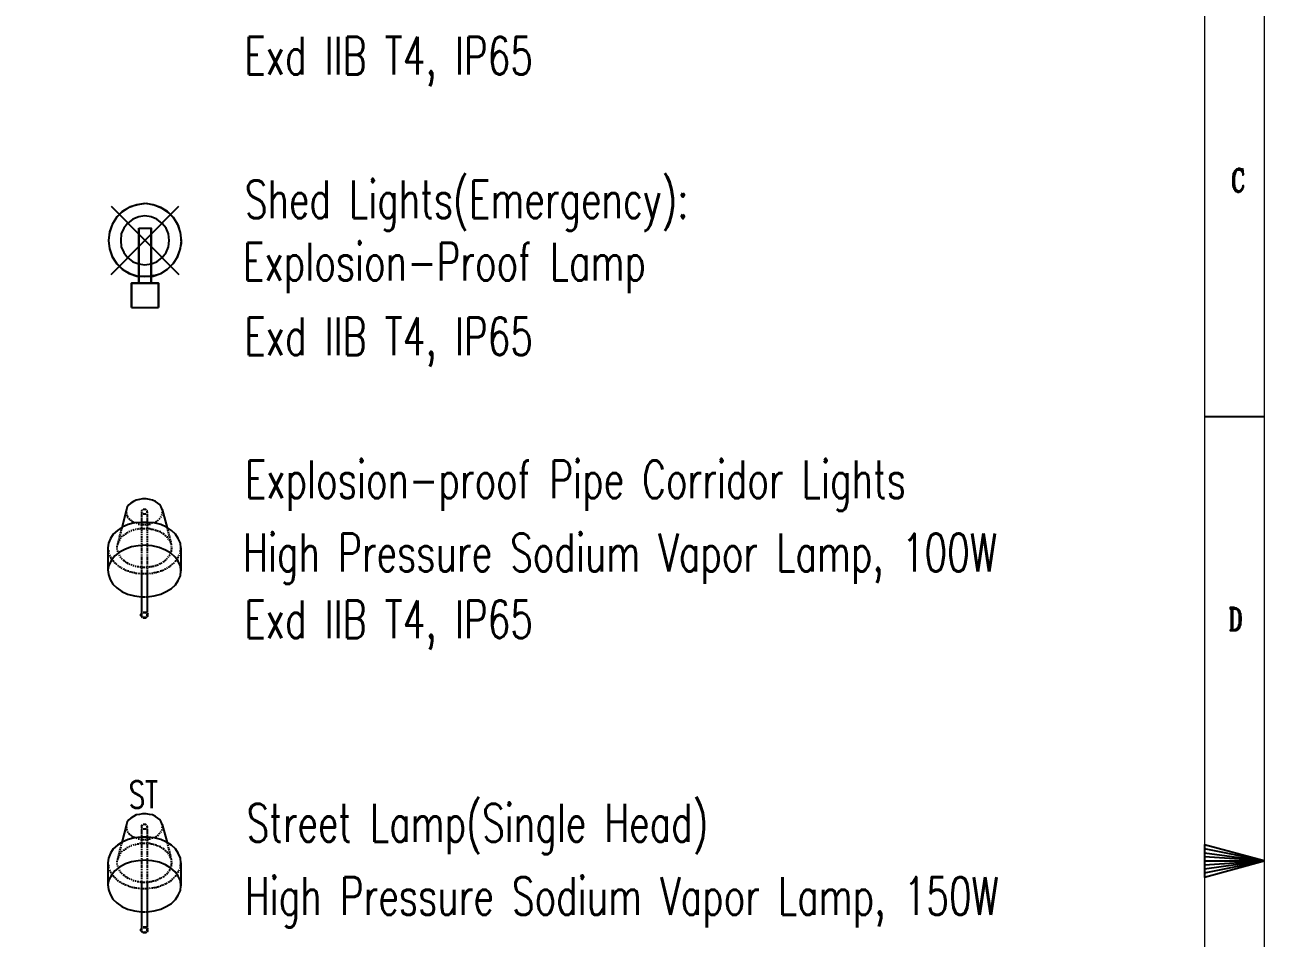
# Model space of a CAD drawing. Header units: inches. Extents: x 35 to 2894, y 23 to 617.
# Drawn here: x 668.2 to 875.1, y 306.9 to 459.4 of the extents above; entities that cross this region are included whole.
import ezdxf

# ---------------------------------------------------------------- set-up
doc = ezdxf.new("R2010")
doc.units = ezdxf.units.IN
doc.header["$MEASUREMENT"] = 0
doc.layers.add('Layer 1', color=7, linetype='Continuous')
doc.layers.add('LGT1', color=7, linetype='Continuous')
doc.styles.add('HZTXT', font='simplexs.shx', dxfattribs={"width": 0.7, "bigfont": 'hztxt.shx'})

msp = doc.modelspace()

# ---------------------------------------------------------------- hatches: boundary and pattern name
at = {"layer": 'Layer 1'}
for points in [[(870.49, 435.32), (870.41, 435.23), (870.32, 435.14), (870.23, 435.05), (870.14, 434.97), (870.14, 434.88), (870.05, 434.79), (870.05, 434.7), (869.96, 434.61), (869.96, 434.25), (869.87, 434.17), (869.87, 432.83), (869.87, 432.74), (869.87, 432.56), (869.96, 432.47), (869.96, 432.3), (870.05, 432.21), (870.05, 432.03), (870.14, 431.94), (870.23, 431.85), (870.23, 431.76), (870.32, 431.76), (870.41, 431.67), (870.41, 431.58), (870.49, 431.58), (870.58, 431.58), (870.67, 431.5), (870.94, 431.5), (871.03, 431.58), (871.21, 431.58), (871.29, 431.67), (870.76, 431.67), (870.67, 431.76), (870.58, 431.76), (870.49, 431.85), (870.41, 431.85), (870.41, 431.94), (870.32, 432.03), (870.32, 432.21), (870.23, 432.3), (870.23, 432.65), (870.14, 432.74), (870.14, 434.08), (870.23, 434.17), (870.23, 434.43), (870.32, 434.61), (870.32, 434.79), (870.41, 434.79), (870.41, 434.97), (870.49, 435.05), (870.58, 435.14), (870.67, 435.23), (870.85, 435.23)], [(871.56, 435.41), (871.47, 435.32), (870.49, 435.32), (870.85, 435.23), (871.12, 435.23), (871.21, 435.14), (871.29, 435.14), (871.29, 435.05), (871.38, 434.97), (871.38, 434.88), (871.47, 434.79), (871.47, 434.7), (871.56, 434.61), (871.56, 434.34), (871.65, 434.43)], [(870.94, 435.41), (870.76, 435.41), (870.67, 435.32), (870.49, 435.32), (871.38, 435.32), (871.12, 435.32), (871.12, 435.41)], [(871.56, 432.65), (871.56, 432.39), (871.47, 432.3), (871.47, 432.21), (871.38, 432.12), (871.38, 432.03), (871.29, 431.94), (871.21, 431.85), (871.21, 431.76), (871.12, 431.76), (871.03, 431.67), (870.85, 431.67), (871.29, 431.67), (871.29, 431.76), (871.38, 431.85), (871.47, 431.94), (871.56, 432.03), (871.56, 432.21), (871.65, 432.39), (871.65, 432.56)], [(870.14, 362.11), (869.43, 362.11), (869.43, 361.93), (870.32, 361.93), (870.41, 361.84), (870.49, 361.84), (870.58, 361.75), (870.67, 361.75), (870.67, 361.66), (870.76, 361.57), (870.76, 361.48), (870.85, 361.39), (870.85, 361.22), (870.94, 361.13), (870.94, 360.33), (870.94, 360.24), (870.94, 359.35), (870.85, 359.26), (870.85, 358.99), (870.76, 358.9), (870.76, 358.81), (870.67, 358.81), (870.67, 358.73), (870.58, 358.64), (870.58, 358.55), (870.49, 358.55), (870.41, 358.46), (870.23, 358.46), (870.14, 358.37), (869.43, 358.37), (869.43, 358.28), (870.41, 358.28), (870.49, 358.37), (870.58, 358.37), (870.67, 358.46), (870.76, 358.46), (870.76, 358.55), (870.85, 358.64), (870.94, 358.64), (870.94, 358.73), (871.03, 358.81), (871.03, 358.9), (871.12, 358.99), (871.12, 359.17), (871.21, 359.26), (871.21, 359.79), (871.29, 359.97), (871.29, 360.5), (871.21, 360.68), (871.21, 361.13), (871.12, 361.22), (871.12, 361.39), (871.03, 361.48), (871.03, 361.57), (870.94, 361.66), (870.85, 361.75), (870.76, 361.84), (870.67, 361.84), (870.67, 361.93), (870.58, 361.93), (870.49, 362.02), (870.23, 362.02)], [(869.52, 361.93), (869.6, 361.93), (869.6, 361.84), (869.6, 358.46), (869.52, 358.37), (870.05, 358.37), (869.96, 358.46), (869.87, 358.55), (869.87, 361.84), (869.96, 361.93), (870.14, 361.93)]]:
    msp.add_hatch(color=0, dxfattribs=at).paths.add_polyline_path(points)

# ---------------------------------------------------------------- linework, layer by layer
at = {"layer": 'Layer 1', "color": 5, "lineweight": 15}
msp.add_lwpolyline([(35.05, 616.81), (875.12, 616.81), (875.12, 22.8), (35.05, 22.8), (35.05, 616.81)], dxfattribs=at)
at = {"layer": 'Layer 1', "color": 0, "lineweight": 9}
msp.add_lwpolyline([(45.01, 606.84), (865.16, 606.84), (865.16, 32.77), (45.01, 32.77), (45.01, 606.84)], dxfattribs=at)
at = {"layer": 'Layer 1', "lineweight": 0}
for points in [[(870.49, 435.32), (870.41, 435.23), (870.32, 435.14), (870.23, 435.05), (870.14, 434.97), (870.14, 434.88), (870.05, 434.79), (870.05, 434.7), (869.96, 434.61), (869.96, 434.25), (869.87, 434.17), (869.87, 432.83), (869.87, 432.74), (869.87, 432.56), (869.96, 432.47), (869.96, 432.3), (870.05, 432.21), (870.05, 432.03), (870.14, 431.94), (870.23, 431.85), (870.23, 431.76), (870.32, 431.76), (870.41, 431.67), (870.41, 431.58), (870.49, 431.58), (870.58, 431.58), (870.67, 431.5), (870.94, 431.5), (871.03, 431.58), (871.21, 431.58), (871.29, 431.67), (870.76, 431.67), (870.67, 431.76), (870.58, 431.76), (870.49, 431.85), (870.41, 431.85), (870.41, 431.94), (870.32, 432.03), (870.32, 432.21), (870.23, 432.3), (870.23, 432.65), (870.14, 432.74), (870.14, 434.08), (870.23, 434.17), (870.23, 434.43), (870.32, 434.61), (870.32, 434.79), (870.41, 434.79), (870.41, 434.97), (870.49, 435.05), (870.58, 435.14), (870.67, 435.23), (870.85, 435.23), (870.49, 435.32)], [(871.56, 435.41), (871.47, 435.32), (870.49, 435.32), (870.85, 435.23), (871.12, 435.23), (871.21, 435.14), (871.29, 435.14), (871.29, 435.05), (871.38, 434.97), (871.38, 434.88), (871.47, 434.79), (871.47, 434.7), (871.56, 434.61), (871.56, 434.34), (871.65, 434.43), (871.56, 435.41)], [(870.94, 435.41), (870.76, 435.41), (870.67, 435.32), (870.49, 435.32), (871.38, 435.32), (871.12, 435.32), (871.12, 435.41), (870.94, 435.41)], [(871.56, 432.65), (871.56, 432.39), (871.47, 432.3), (871.47, 432.21), (871.38, 432.12), (871.38, 432.03), (871.29, 431.94), (871.21, 431.85), (871.21, 431.76), (871.12, 431.76), (871.03, 431.67), (870.85, 431.67), (871.29, 431.67), (871.29, 431.76), (871.38, 431.85), (871.47, 431.94), (871.56, 432.03), (871.56, 432.21), (871.65, 432.39), (871.65, 432.56), (871.56, 432.65)], [(870.14, 362.11), (869.43, 362.11), (869.43, 361.93), (870.32, 361.93), (870.41, 361.84), (870.49, 361.84), (870.58, 361.75), (870.67, 361.75), (870.67, 361.66), (870.76, 361.57), (870.76, 361.48), (870.85, 361.39), (870.85, 361.22), (870.94, 361.13), (870.94, 360.33), (870.94, 360.24), (870.94, 359.35), (870.85, 359.26), (870.85, 358.99), (870.76, 358.9), (870.76, 358.81), (870.67, 358.81), (870.67, 358.73), (870.58, 358.64), (870.58, 358.55), (870.49, 358.55), (870.41, 358.46), (870.23, 358.46), (870.14, 358.37), (869.43, 358.37), (869.43, 358.28), (870.41, 358.28), (870.49, 358.37), (870.58, 358.37), (870.67, 358.46), (870.76, 358.46), (870.76, 358.55), (870.85, 358.64), (870.94, 358.64), (870.94, 358.73), (871.03, 358.81), (871.03, 358.9), (871.12, 358.99), (871.12, 359.17), (871.21, 359.26), (871.21, 359.79), (871.29, 359.97), (871.29, 360.5), (871.21, 360.68), (871.21, 361.13), (871.12, 361.22), (871.12, 361.39), (871.03, 361.48), (871.03, 361.57), (870.94, 361.66), (870.85, 361.75), (870.76, 361.84), (870.67, 361.84), (870.67, 361.93), (870.58, 361.93), (870.49, 362.02), (870.23, 362.02), (870.14, 362.11)], [(869.52, 361.93), (869.6, 361.93), (869.6, 361.84), (869.6, 358.46), (869.52, 358.37), (870.05, 358.37), (869.96, 358.46), (869.87, 358.55), (869.87, 361.84), (869.96, 361.93), (870.14, 361.93), (869.52, 361.93)]]:
    msp.add_lwpolyline(points, dxfattribs=at)
at = {"layer": 'Layer 1', "color": 0, "lineweight": -3}
for points in [[(870.49, 435.32), (870.41, 435.23), (870.32, 435.14), (870.23, 435.05), (870.14, 434.97), (870.14, 434.88), (870.05, 434.79), (870.05, 434.7), (869.96, 434.61), (869.96, 434.25), (869.87, 434.17), (869.87, 432.83), (869.87, 432.74), (869.87, 432.56), (869.96, 432.47), (869.96, 432.3), (870.05, 432.21), (870.05, 432.03), (870.14, 431.94), (870.23, 431.85), (870.23, 431.76), (870.32, 431.76), (870.41, 431.67), (870.41, 431.58), (870.49, 431.58), (870.58, 431.58), (870.67, 431.5), (870.94, 431.5), (871.03, 431.58), (871.21, 431.58), (871.29, 431.67), (870.76, 431.67), (870.67, 431.76), (870.58, 431.76), (870.49, 431.85), (870.41, 431.85), (870.41, 431.94), (870.32, 432.03), (870.32, 432.21), (870.23, 432.3), (870.23, 432.65), (870.14, 432.74), (870.14, 434.08), (870.23, 434.17), (870.23, 434.43), (870.32, 434.61), (870.32, 434.79), (870.41, 434.79), (870.41, 434.97), (870.49, 435.05), (870.58, 435.14), (870.67, 435.23), (870.85, 435.23), (870.49, 435.32)], [(871.56, 435.41), (871.47, 435.32), (870.49, 435.32), (870.85, 435.23), (871.12, 435.23), (871.21, 435.14), (871.29, 435.14), (871.29, 435.05), (871.38, 434.97), (871.38, 434.88), (871.47, 434.79), (871.47, 434.7), (871.56, 434.61), (871.56, 434.34), (871.65, 434.43), (871.56, 435.41)], [(870.94, 435.41), (870.76, 435.41), (870.67, 435.32), (870.49, 435.32), (871.38, 435.32), (871.12, 435.32), (871.12, 435.41), (870.94, 435.41)], [(871.56, 432.65), (871.56, 432.39), (871.47, 432.3), (871.47, 432.21), (871.38, 432.12), (871.38, 432.03), (871.29, 431.94), (871.21, 431.85), (871.21, 431.76), (871.12, 431.76), (871.03, 431.67), (870.85, 431.67), (871.29, 431.67), (871.29, 431.76), (871.38, 431.85), (871.47, 431.94), (871.56, 432.03), (871.56, 432.21), (871.65, 432.39), (871.65, 432.56), (871.56, 432.65)], [(865.16, 394.04), (875.12, 394.04)], [(870.14, 362.11), (869.43, 362.11), (869.43, 361.93), (870.32, 361.93), (870.41, 361.84), (870.49, 361.84), (870.58, 361.75), (870.67, 361.75), (870.67, 361.66), (870.76, 361.57), (870.76, 361.48), (870.85, 361.39), (870.85, 361.22), (870.94, 361.13), (870.94, 360.33), (870.94, 360.24), (870.94, 359.35), (870.85, 359.26), (870.85, 358.99), (870.76, 358.9), (870.76, 358.81), (870.67, 358.81), (870.67, 358.73), (870.58, 358.64), (870.58, 358.55), (870.49, 358.55), (870.41, 358.46), (870.23, 358.46), (870.14, 358.37), (869.43, 358.37), (869.43, 358.28), (870.41, 358.28), (870.49, 358.37), (870.58, 358.37), (870.67, 358.46), (870.76, 358.46), (870.76, 358.55), (870.85, 358.64), (870.94, 358.64), (870.94, 358.73), (871.03, 358.81), (871.03, 358.9), (871.12, 358.99), (871.12, 359.17), (871.21, 359.26), (871.21, 359.79), (871.29, 359.97), (871.29, 360.5), (871.21, 360.68), (871.21, 361.13), (871.12, 361.22), (871.12, 361.39), (871.03, 361.48), (871.03, 361.57), (870.94, 361.66), (870.85, 361.75), (870.76, 361.84), (870.67, 361.84), (870.67, 361.93), (870.58, 361.93), (870.49, 362.02), (870.23, 362.02), (870.14, 362.11)], [(869.52, 361.93), (869.6, 361.93), (869.6, 361.84), (869.6, 358.46), (869.52, 358.37), (870.05, 358.37), (869.96, 358.46), (869.87, 358.55), (869.87, 361.84), (869.96, 361.93), (870.14, 361.93), (869.52, 361.93)], [(875.12, 319.85), (865.16, 322.52), (865.16, 317.09), (875.12, 319.85), (865.16, 321.81), (865.16, 321.18), (875.12, 319.85), (865.16, 320.47), (865.16, 319.14), (875.12, 319.85), (865.16, 318.42), (865.16, 317.8), (875.12, 319.85)], [(865.16, 319.85), (875.12, 319.85)]]:
    msp.add_lwpolyline(points, dxfattribs=at)
at = {"layer": 'Layer 1', "color": 1, "lineweight": -3}
for points in [[(694.35, 422.99), (694.26, 424.41), (693.9, 425.75), (693.19, 426.99), (692.3, 427.97), (691.15, 428.77), (689.81, 429.3), (688.48, 429.57), (687.05, 429.39), (685.72, 429.04), (684.56, 428.24), (683.58, 427.35), (682.78, 426.1), (682.34, 424.86), (682.16, 423.43)], [(694.35, 423.43), (694.17, 424.77), (693.73, 426.1), (693.01, 427.26), (692.04, 428.24), (690.88, 428.95), (689.63, 429.39), (688.21, 429.57), (686.88, 429.39), (685.63, 428.95), (684.47, 428.24), (683.5, 427.26), (682.78, 426.1), (682.34, 424.77), (682.16, 423.43), (682.34, 422.1), (682.78, 420.76), (683.5, 419.61), (684.47, 418.63), (685.63, 417.92), (686.88, 417.47), (688.21, 417.38), (689.63, 417.47), (690.88, 417.92), (692.04, 418.63), (693.01, 419.61), (693.73, 420.76), (694.17, 422.1), (694.35, 423.43)], [(682.61, 417.74), (693.9, 429.13)], [(682.61, 429.13), (693.9, 417.74)], [(692.3, 423.43), (692.21, 424.5), (691.77, 425.48), (691.15, 426.28), (690.26, 426.99), (689.28, 427.35), (688.21, 427.52), (687.23, 427.35), (686.25, 426.99), (685.36, 426.28), (684.74, 425.48), (684.3, 424.5), (684.21, 423.43), (684.3, 422.36), (684.74, 421.39), (685.36, 420.58), (686.25, 419.87), (687.23, 419.52), (688.21, 419.34), (689.28, 419.52), (690.26, 419.87), (691.15, 420.58), (691.77, 421.39), (692.21, 422.36), (692.3, 423.43)], [(687.23, 425.48), (687.23, 416.31)], [(689.28, 416.31), (687.23, 416.31), (687.23, 425.48)], [(689.28, 416.31), (689.28, 425.48), (689.28, 416.94), (689.28, 416.31), (687.23, 416.31)], [(687.23, 425.48), (689.28, 425.48)], [(687.23, 425.48), (689.28, 425.48)], [(682.16, 423.43), (682.34, 422.01), (682.78, 420.67), (683.58, 419.52), (684.65, 418.54), (685.9, 417.83), (687.23, 417.38)], [(689.72, 417.56), (690.88, 417.92), (692.04, 418.63), (692.93, 419.52), (693.64, 420.58), (694.08, 421.74), (694.35, 422.99)], [(685.99, 412.22), (685.99, 416.31), (690.52, 416.31), (690.52, 412.22)], [(685.99, 416.31), (685.99, 412.22)], [(690.52, 416.31), (685.99, 416.31)], [(689.72, 417.56), (689.28, 417.38), (687.23, 417.38)], [(690.52, 412.22), (690.52, 416.31)], [(685.99, 412.22), (690.52, 412.22)], [(685.99, 412.22), (690.52, 412.22)], [(691.15, 378.48), (690.97, 378.92), (690.79, 379.28), (690.43, 379.54), (689.99, 379.81), (689.54, 380.08), (689.01, 380.17), (688.48, 380.26), (687.85, 380.26), (687.32, 380.17), (686.79, 380.08), (686.34, 379.81), (685.9, 379.54), (685.54, 379.28), (685.27, 378.92), (685.19, 378.48)], [(685.19, 378.48), (684.38, 375.45), (684.3, 375.18)], [(685.19, 378.48), (685.1, 378.21)], [(685.1, 378.12), (685.19, 377.85)], [(685.19, 377.68), (685.27, 377.5)], [(685.36, 377.41), (685.36, 377.23), (685.45, 377.14)], [(685.54, 377.05), (685.63, 376.87), (685.72, 376.87)], [(685.81, 376.79), (685.99, 376.61)], [(687.85, 378.39), (687.77, 378.39), (687.68, 378.3), (687.68, 378.21)], [(687.68, 378.12), (687.68, 377.94)], [(687.68, 378.03), (687.68, 377.94), (687.77, 377.94), (687.85, 377.85)], [(687.68, 377.76), (687.68, 377.5)], [(687.68, 377.41), (687.68, 377.14)], [(687.68, 377.05), (687.68, 376.79)], [(687.68, 376.7), (687.68, 376.43)], [(688.21, 378.48), (687.94, 378.48)], [(687.94, 377.76), (688.21, 377.76)], [(688.48, 378.39), (688.39, 378.48), (688.3, 378.48)], [(688.3, 377.76), (688.39, 377.76), (688.48, 377.85)], [(688.65, 378.12), (688.65, 378.3), (688.57, 378.3)], [(688.57, 377.94), (688.65, 378.03), (688.65, 378.12)], [(688.65, 378.12), (688.65, 377.94)], [(688.65, 377.76), (688.65, 377.5)], [(688.65, 377.41), (688.65, 377.14)], [(688.65, 377.05), (688.65, 376.79)], [(688.65, 376.7), (688.65, 376.43)], [(690.35, 376.61), (690.52, 376.79)], [(690.61, 376.87), (690.7, 376.96), (690.79, 377.05)], [(690.88, 377.14), (690.97, 377.32)], [(691.06, 377.5), (691.15, 377.68)], [(691.15, 378.39), (691.15, 378.48)], [(691.15, 378.48), (691.95, 375.45), (692.04, 375.18)], [(691.15, 377.85), (691.24, 378.12)], [(691.24, 378.12), (691.24, 378.21)], [(694.26, 371.8), (694.26, 372.07), (694.17, 372.87), (693.81, 373.67), (693.37, 374.38), (692.66, 375.01), (691.86, 375.54), (690.88, 375.98), (689.81, 376.25), (688.74, 376.34), (687.59, 376.34), (686.52, 376.25), (685.45, 375.98), (684.47, 375.54), (683.67, 375.01), (682.96, 374.38), (682.52, 373.67), (682.16, 372.87), (682.07, 372.07)], [(684.21, 374.74), (684.12, 374.47)], [(684.3, 375.1), (684.21, 374.83)], [(685.45, 374.65), (685.19, 374.56)], [(685.72, 374.83), (685.54, 374.74)], [(686.08, 374.92), (685.9, 374.92)], [(686.08, 376.52), (686.34, 376.43)], [(686.43, 375.1), (686.25, 375.01)], [(686.43, 376.34), (686.52, 376.34), (686.61, 376.25)], [(686.79, 375.18), (686.7, 375.18), (686.61, 375.1)], [(686.79, 376.25), (686.97, 376.16)], [(687.23, 375.27), (686.97, 375.18)], [(687.14, 376.07), (687.32, 376.07)], [(687.59, 375.27), (687.32, 375.27)], [(687.5, 375.98), (687.77, 375.98)], [(687.68, 376.25), (687.68, 376.07)], [(687.68, 375.9), (687.68, 375.63)], [(687.68, 375.54), (687.68, 375.27)], [(687.94, 375.27), (687.68, 375.27)], [(687.68, 375.18), (687.68, 374.92)], [(687.68, 374.83), (687.68, 374.56)], [(687.85, 375.98), (688.12, 375.98)], [(688.3, 375.27), (688.03, 375.27)], [(688.21, 375.98), (688.48, 375.98)], [(688.65, 375.27), (688.48, 375.27)], [(688.57, 375.98), (688.83, 375.98)], [(688.65, 376.25), (688.65, 376.07)], [(688.65, 375.9), (688.65, 375.63)], [(688.65, 375.54), (688.65, 375.27)], [(688.65, 375.18), (688.65, 374.92)], [(688.65, 374.83), (688.65, 374.56)], [(689.1, 375.27), (688.83, 375.27)], [(688.92, 376.07), (689.19, 376.07)], [(689.46, 375.18), (689.28, 375.18), (689.19, 375.27)], [(689.37, 376.16), (689.54, 376.25)], [(689.81, 375.1), (689.54, 375.18)], [(689.72, 376.25), (689.9, 376.34)], [(690.17, 375.01), (690.08, 375.01), (689.9, 375.1)], [(689.99, 376.43), (690.26, 376.52)], [(690.52, 374.83), (690.26, 374.92)], [(690.88, 374.74), (690.79, 374.74), (690.61, 374.83)], [(691.15, 374.47), (690.97, 374.65)], [(692.04, 375.1), (692.12, 374.83)], [(692.12, 374.74), (692.21, 374.47)], [(694.26, 368.25), (694.17, 369.05), (693.81, 369.85), (693.28, 370.56), (692.57, 371.18), (691.68, 371.71), (690.61, 372.16), (689.46, 372.43), (688.3, 372.52), (687.14, 372.43), (685.99, 372.25), (685.01, 371.89), (684.03, 371.36), (683.23, 370.74), (682.69, 370.02), (682.25, 369.22), (682.07, 368.42), (682.16, 367.62), (682.43, 366.82), (682.87, 366.02), (683.58, 365.4), (684.38, 364.78), (685.36, 364.33), (686.52, 364.06), (687.68, 363.89)], [(683.76, 372.87), (683.67, 372.69)], [(683.67, 372.78), (683.67, 372.52)], [(683.85, 373.32), (683.76, 373.05)], [(683.85, 373.14), (683.76, 372.96), (683.76, 372.87)], [(683.94, 373.67), (683.85, 373.41)], [(684.03, 374.03), (683.94, 373.76)], [(684.03, 373.41), (683.94, 373.23)], [(684.12, 374.38), (684.03, 374.12)], [(684.21, 373.76), (684.12, 373.58)], [(684.47, 374.03), (684.3, 373.85)], [(684.83, 374.21), (684.56, 374.12)], [(685.1, 374.47), (684.92, 374.3)], [(687.68, 374.38), (687.68, 374.21)], [(687.68, 374.03), (687.68, 373.76)], [(687.68, 373.67), (687.68, 373.41)], [(687.68, 373.32), (687.68, 373.05)], [(687.68, 372.87), (687.68, 372.69)], [(687.68, 372.52), (687.68, 372.25)], [(688.65, 374.38), (688.65, 374.21)], [(688.65, 374.03), (688.65, 373.76)], [(688.65, 373.67), (688.65, 373.41)], [(688.65, 373.32), (688.65, 373.05)], [(688.65, 372.87), (688.65, 372.69)], [(688.65, 372.52), (688.65, 372.25)], [(691.5, 374.3), (691.24, 374.47)], [(691.77, 374.03), (691.59, 374.21)], [(692.04, 373.76), (692.04, 373.85), (691.86, 373.94)], [(692.21, 373.49), (692.12, 373.67)], [(692.21, 374.38), (692.3, 374.12)], [(692.3, 374.03), (692.39, 373.76)], [(692.48, 373.23), (692.39, 373.32), (692.3, 373.41)], [(692.39, 373.67), (692.48, 373.41)], [(692.48, 373.32), (692.57, 373.05)], [(692.57, 372.87), (692.48, 373.05)], [(692.57, 372.87), (692.66, 372.69)], [(692.66, 372.52), (692.66, 372.69)], [(682.07, 372.07), (682.07, 371.8)], [(682.07, 372.07), (682.07, 368.25)], [(682.16, 371.71), (682.16, 371.45)], [(682.16, 371.27), (682.25, 371.09)], [(682.34, 370.91), (682.43, 370.74)], [(682.43, 370.65), (682.52, 370.56), (682.61, 370.38)], [(683.58, 372.43), (683.58, 372.16)], [(683.58, 371.98), (683.58, 371.8)], [(683.67, 371.63), (683.67, 371.45)], [(683.76, 371.27), (683.76, 371.18), (683.85, 371.09)], [(683.94, 370.91), (684.03, 370.74)], [(684.12, 370.65), (684.21, 370.47)], [(687.68, 372.16), (687.68, 371.89)], [(687.68, 371.8), (687.68, 371.54)], [(687.68, 371.45), (687.68, 371.18)], [(687.68, 371), (687.68, 370.83)], [(687.68, 370.65), (687.68, 370.38)], [(688.65, 372.16), (688.65, 371.89)], [(688.65, 371.8), (688.65, 371.54)], [(688.65, 371.45), (688.65, 371.18)], [(688.65, 371), (688.65, 370.83)], [(688.65, 370.65), (688.65, 370.38)], [(692.12, 370.47), (692.21, 370.65)], [(692.3, 370.74), (692.39, 370.91), (692.48, 371)], [(692.48, 371.09), (692.57, 371.36)], [(692.75, 372.07), (692.66, 372.34)], [(692.66, 371.8), (692.75, 372.07)], [(692.66, 371.45), (692.66, 371.71)], [(693.73, 370.38), (693.81, 370.56), (693.9, 370.65)], [(693.9, 370.74), (693.99, 370.91)], [(694.08, 371.09), (694.17, 371.27)], [(694.17, 371.45), (694.17, 371.71)], [(694.26, 372.07), (694.26, 368.25)], [(682.61, 370.29), (682.78, 370.11)], [(682.87, 370.02), (682.96, 369.85), (683.05, 369.76)], [(683.14, 369.67), (683.32, 369.49)], [(683.41, 369.49), (683.58, 369.31)], [(683.67, 369.22), (683.85, 369.05)], [(683.94, 368.96), (684.21, 368.87)], [(684.3, 370.38), (684.47, 370.2)], [(684.3, 368.78), (684.47, 368.69)], [(684.56, 370.11), (684.83, 369.94)], [(684.56, 368.6), (684.83, 368.51)], [(684.92, 369.85), (685.1, 369.67)], [(684.92, 368.42), (685.19, 368.33)], [(685.19, 369.67), (685.45, 369.49)], [(685.27, 368.33), (685.45, 368.25), (685.54, 368.25)], [(685.54, 369.49), (685.72, 369.31)], [(685.9, 369.31), (686.08, 369.22)], [(686.25, 369.14), (686.43, 369.14)], [(686.61, 369.05), (686.79, 369.05)], [(686.97, 368.96), (687.23, 368.96)], [(687.32, 368.96), (687.5, 368.87), (687.59, 368.87)], [(687.68, 370.29), (687.68, 370.02)], [(687.68, 369.94), (687.68, 369.67)], [(687.68, 369.58), (687.68, 369.31)], [(687.68, 369.14), (687.68, 368.87)], [(687.68, 368.87), (687.94, 368.87)], [(687.68, 368.78), (687.68, 368.51)], [(687.68, 368.42), (687.68, 361.31)], [(688.03, 368.87), (688.3, 368.87)], [(688.48, 368.87), (688.65, 368.87)], [(688.65, 370.29), (688.65, 370.02)], [(688.65, 369.94), (688.65, 369.67)], [(688.65, 369.58), (688.65, 369.31)], [(688.65, 369.14), (688.65, 368.87)], [(688.65, 368.78), (688.65, 368.51)], [(688.65, 368.42), (688.65, 361.31)], [(688.83, 368.87), (689.1, 368.96)], [(689.19, 368.96), (689.46, 368.96)], [(689.54, 369.05), (689.81, 369.05)], [(689.9, 369.14), (690.17, 369.14)], [(690.26, 369.22), (690.52, 369.31)], [(690.61, 369.4), (690.79, 369.49), (690.88, 369.49)], [(690.79, 368.25), (690.88, 368.25), (691.06, 368.33)], [(690.97, 369.49), (691.15, 369.67)], [(691.15, 368.33), (691.41, 368.42)], [(691.24, 369.76), (691.5, 369.85)], [(691.5, 368.51), (691.77, 368.6)], [(691.59, 369.94), (691.77, 370.11)], [(691.86, 370.2), (692.04, 370.38)], [(691.86, 368.69), (692.04, 368.78)], [(692.12, 368.87), (692.39, 368.96)], [(692.48, 369.05), (692.66, 369.22)], [(692.75, 369.31), (692.93, 369.49)], [(693.01, 369.49), (693.19, 369.67)], [(693.28, 369.76), (693.37, 369.85), (693.46, 370.02)], [(693.55, 370.11), (693.73, 370.29)], [(685.63, 368.16), (685.9, 368.07)], [(685.99, 368.07), (686.25, 367.98)], [(686.34, 367.98), (686.52, 367.98), (686.61, 367.89)], [(686.7, 367.89), (686.97, 367.89)], [(687.14, 367.89), (687.32, 367.8)], [(687.5, 367.8), (687.77, 367.8)], [(687.85, 367.8), (688.12, 367.8)], [(688.21, 367.8), (688.48, 367.8)], [(688.57, 367.8), (688.83, 367.8)], [(688.65, 363.89), (689.81, 364.06), (690.88, 364.33), (691.77, 364.78), (692.66, 365.31), (693.37, 365.93), (693.81, 366.64), (694.17, 367.44), (694.26, 368.25)], [(689.01, 367.8), (689.19, 367.89)], [(689.37, 367.89), (689.63, 367.89)], [(689.72, 367.89), (689.81, 367.98), (689.99, 367.98)], [(690.08, 367.98), (690.35, 368.07)], [(690.43, 368.07), (690.7, 368.16)], [(687.68, 363.89), (687.94, 363.89)], [(688.03, 363.89), (688.3, 363.89)], [(688.39, 363.89), (688.65, 363.89)], [(687.59, 361.04), (687.5, 360.95), (687.5, 360.86)], [(687.59, 361.04), (687.5, 360.95), (687.5, 360.86)], [(687.5, 360.86), (687.5, 360.77), (687.59, 360.77)], [(687.5, 360.86), (687.5, 360.77), (687.59, 360.77)], [(687.85, 361.22), (687.68, 361.22), (687.68, 361.13)], [(687.85, 361.22), (687.68, 361.22), (687.68, 361.13)], [(687.85, 361.13), (687.77, 361.13), (687.68, 361.04), (687.68, 360.95)], [(687.68, 361.13), (687.68, 360.86)], [(687.68, 360.77), (687.68, 360.68), (687.77, 360.68), (687.85, 360.59)], [(687.68, 360.59), (687.77, 360.51), (687.85, 360.51)], [(687.68, 360.59), (687.77, 360.51), (687.85, 360.51)], [(688.21, 361.31), (687.94, 361.31)], [(688.21, 361.31), (687.94, 361.31)], [(688.21, 361.22), (687.94, 361.22)], [(687.94, 360.59), (688.03, 360.51), (688.21, 360.51)], [(687.94, 360.42), (688.21, 360.42)], [(687.94, 360.42), (688.21, 360.42)], [(688.57, 361.22), (688.48, 361.31), (688.3, 361.31)], [(688.57, 361.22), (688.48, 361.31), (688.3, 361.31)], [(688.48, 361.13), (688.39, 361.22), (688.3, 361.22)], [(688.3, 360.51), (688.39, 360.51), (688.48, 360.59)], [(688.3, 360.42), (688.39, 360.42), (688.48, 360.51), (688.57, 360.51)], [(688.3, 360.42), (688.39, 360.42), (688.48, 360.51), (688.57, 360.51)], [(688.65, 360.86), (688.65, 361.04), (688.57, 361.04)], [(688.57, 360.68), (688.65, 360.77), (688.65, 360.86)], [(688.83, 360.95), (688.74, 361.04), (688.65, 361.13)], [(688.65, 361.13), (688.65, 360.86)], [(688.83, 360.95), (688.74, 361.04), (688.65, 361.13)], [(688.65, 360.59), (688.74, 360.68), (688.74, 360.77), (688.83, 360.77)], [(688.65, 360.59), (688.74, 360.68), (688.74, 360.77), (688.83, 360.77)], [(691.15, 325.9), (690.97, 326.34), (690.79, 326.7), (690.43, 326.97), (689.99, 327.23), (689.54, 327.5), (689.01, 327.59), (688.48, 327.68), (687.85, 327.68), (687.32, 327.59), (686.79, 327.5), (686.34, 327.23), (685.9, 326.97), (685.54, 326.7), (685.27, 326.34), (685.19, 325.9)], [(685.19, 325.9), (684.38, 322.87), (684.3, 322.61)], [(685.19, 325.9), (685.1, 325.63)], [(685.1, 325.54), (685.19, 325.28)], [(685.19, 325.1), (685.27, 324.92)], [(687.85, 325.81), (687.77, 325.72), (687.68, 325.72), (687.68, 325.63)], [(687.68, 325.54), (687.68, 325.37)], [(687.68, 325.45), (687.68, 325.37), (687.77, 325.28), (687.85, 325.28)], [(687.68, 325.19), (687.68, 324.92)], [(688.21, 325.9), (687.94, 325.9)], [(687.94, 325.19), (688.21, 325.19)], [(688.48, 325.81), (688.39, 325.9), (688.3, 325.9)], [(688.3, 325.19), (688.39, 325.19), (688.48, 325.28)], [(688.65, 325.54), (688.65, 325.63), (688.57, 325.72)], [(688.57, 325.37), (688.65, 325.37), (688.65, 325.45), (688.65, 325.54)], [(688.65, 325.54), (688.65, 325.37)], [(688.65, 325.19), (688.65, 324.92)], [(691.06, 324.92), (691.15, 325.1)], [(691.15, 325.81), (691.15, 325.9)], [(691.15, 325.9), (691.95, 322.87), (692.04, 322.61)], [(691.15, 325.28), (691.24, 325.54)], [(691.24, 325.54), (691.24, 325.63)], [(694.26, 319.23), (694.26, 319.49), (694.17, 320.29), (693.81, 321.1), (693.37, 321.81), (692.66, 322.43), (691.86, 322.96), (690.88, 323.41), (689.81, 323.68), (688.74, 323.76), (687.59, 323.76), (686.52, 323.68), (685.45, 323.41), (684.47, 322.96), (683.67, 322.43), (682.96, 321.81), (682.52, 321.1), (682.16, 320.29), (682.07, 319.49)], [(685.36, 324.74), (685.36, 324.65), (685.45, 324.57)], [(685.54, 324.48), (685.63, 324.3), (685.72, 324.3)], [(685.81, 324.21), (685.99, 324.03)], [(686.08, 323.94), (686.34, 323.85)], [(686.43, 323.76), (686.52, 323.76), (686.61, 323.68)], [(686.79, 323.68), (686.97, 323.59)], [(687.14, 323.5), (687.32, 323.5)], [(687.5, 323.41), (687.77, 323.41)], [(687.68, 324.83), (687.68, 324.57)], [(687.68, 324.48), (687.68, 324.21)], [(687.68, 324.12), (687.68, 323.85)], [(687.68, 323.68), (687.68, 323.5)], [(687.68, 323.32), (687.68, 323.05)], [(687.68, 322.96), (687.68, 322.7)], [(687.85, 323.41), (688.12, 323.41)], [(688.21, 323.41), (688.48, 323.41)], [(688.57, 323.41), (688.83, 323.41)], [(688.65, 324.83), (688.65, 324.57)], [(688.65, 324.48), (688.65, 324.21)], [(688.65, 324.12), (688.65, 323.85)], [(688.65, 323.68), (688.65, 323.5)], [(688.65, 323.32), (688.65, 323.05)], [(688.65, 322.96), (688.65, 322.7)], [(688.92, 323.5), (689.19, 323.5)], [(689.37, 323.59), (689.54, 323.68)], [(689.72, 323.68), (689.9, 323.76)], [(689.99, 323.85), (690.26, 323.94)], [(690.35, 324.03), (690.52, 324.21)], [(690.61, 324.3), (690.7, 324.39), (690.79, 324.48)], [(690.88, 324.57), (690.97, 324.74)], [(683.94, 321.1), (683.85, 320.83)], [(684.03, 321.45), (683.94, 321.18)], [(684.03, 320.83), (683.94, 320.65)], [(684.12, 321.81), (684.03, 321.54)], [(684.21, 322.16), (684.12, 321.9)], [(684.21, 321.18), (684.12, 321.01)], [(684.3, 322.52), (684.21, 322.25)], [(684.47, 321.45), (684.3, 321.27)], [(684.83, 321.63), (684.56, 321.54)], [(685.1, 321.9), (684.92, 321.72)], [(685.45, 322.07), (685.19, 321.98)], [(685.72, 322.25), (685.54, 322.16)], [(686.08, 322.34), (685.9, 322.34)], [(686.43, 322.52), (686.25, 322.43)], [(686.79, 322.61), (686.7, 322.52), (686.61, 322.52)], [(687.23, 322.61), (686.97, 322.61)], [(687.59, 322.7), (687.32, 322.7)], [(687.94, 322.7), (687.68, 322.7)], [(687.68, 322.61), (687.68, 322.34)], [(687.68, 322.25), (687.68, 321.98)], [(687.68, 321.81), (687.68, 321.63)], [(687.68, 321.45), (687.68, 321.18)], [(687.68, 321.1), (687.68, 320.83)], [(688.3, 322.7), (688.03, 322.7)], [(688.65, 322.7), (688.48, 322.7)], [(688.65, 322.61), (688.65, 322.34)], [(688.65, 322.25), (688.65, 321.98)], [(688.65, 321.81), (688.65, 321.63)], [(688.65, 321.45), (688.65, 321.18)], [(688.65, 321.1), (688.65, 320.83)], [(689.1, 322.7), (688.83, 322.7)], [(689.46, 322.61), (689.28, 322.61), (689.19, 322.7)], [(689.81, 322.52), (689.54, 322.61)], [(690.17, 322.43), (690.08, 322.43), (689.9, 322.52)], [(690.52, 322.25), (690.26, 322.34)], [(690.88, 322.16), (690.79, 322.16), (690.61, 322.25)], [(691.15, 321.9), (690.97, 322.07)], [(691.5, 321.72), (691.24, 321.9)], [(691.77, 321.45), (691.59, 321.63)], [(692.04, 321.18), (692.04, 321.27), (691.86, 321.36)], [(692.04, 322.52), (692.12, 322.25)], [(692.12, 322.16), (692.21, 321.9)], [(692.21, 320.92), (692.12, 321.1)], [(692.21, 321.81), (692.3, 321.54)], [(692.3, 321.45), (692.39, 321.18)], [(692.48, 320.56), (692.39, 320.74), (692.3, 320.83)], [(692.39, 321.1), (692.48, 320.83)], [(694.26, 315.67), (694.17, 316.47), (693.81, 317.27), (693.28, 317.98), (692.57, 318.6), (691.68, 319.14), (690.61, 319.58), (689.46, 319.85), (688.3, 319.94), (687.14, 319.85), (685.99, 319.67), (685.01, 319.32), (684.03, 318.78), (683.23, 318.16), (682.69, 317.45), (682.25, 316.65), (682.07, 315.85), (682.16, 315.05), (682.43, 314.25), (682.87, 313.44), (683.58, 312.82), (684.38, 312.2), (685.36, 311.75), (686.52, 311.49), (687.68, 311.31)], [(682.07, 319.49), (682.07, 319.23)], [(682.07, 319.49), (682.07, 315.67)], [(682.16, 319.14), (682.16, 318.87)], [(682.16, 318.69), (682.25, 318.52)], [(683.58, 319.85), (683.58, 319.58)], [(683.58, 319.41), (683.58, 319.23)], [(683.76, 320.29), (683.67, 320.12)], [(683.67, 320.21), (683.67, 319.94)], [(683.67, 319.05), (683.67, 318.87)], [(683.85, 320.74), (683.76, 320.47)], [(683.85, 320.56), (683.76, 320.38), (683.76, 320.29)], [(683.76, 318.69), (683.76, 318.6), (683.85, 318.52)], [(687.68, 320.74), (687.68, 320.47)], [(687.68, 320.29), (687.68, 320.12)], [(687.68, 319.94), (687.68, 319.67)], [(687.68, 319.58), (687.68, 319.32)], [(687.68, 319.23), (687.68, 318.96)], [(687.68, 318.87), (687.68, 318.6)], [(688.65, 320.74), (688.65, 320.47)], [(688.65, 320.29), (688.65, 320.12)], [(688.65, 319.94), (688.65, 319.67)], [(688.65, 319.58), (688.65, 319.32)], [(688.65, 319.23), (688.65, 318.96)], [(688.65, 318.87), (688.65, 318.6)], [(692.48, 320.74), (692.57, 320.47)], [(692.57, 320.29), (692.48, 320.47)], [(692.48, 318.52), (692.57, 318.78)], [(692.57, 320.29), (692.66, 320.12)], [(692.66, 319.94), (692.66, 320.12)], [(692.75, 319.49), (692.66, 319.76)], [(692.66, 319.23), (692.75, 319.49)], [(692.66, 318.87), (692.66, 319.14)], [(694.08, 318.52), (694.17, 318.69)], [(694.17, 318.87), (694.17, 319.14)], [(694.26, 319.49), (694.26, 315.67)], [(682.34, 318.34), (682.43, 318.16)], [(682.43, 318.07), (682.52, 317.98), (682.61, 317.8)], [(682.61, 317.71), (682.78, 317.54)], [(682.87, 317.45), (682.96, 317.27), (683.05, 317.18)], [(683.14, 317.09), (683.32, 316.91)], [(683.41, 316.83), (683.58, 316.74)], [(683.67, 316.65), (683.67, 316.56), (683.85, 316.47)], [(683.94, 318.34), (684.03, 318.16)], [(684.12, 318.07), (684.12, 317.98), (684.21, 317.89)], [(684.3, 317.8), (684.47, 317.63)], [(684.56, 317.54), (684.83, 317.36)], [(684.92, 317.27), (685.1, 317.09)], [(685.19, 317.09), (685.45, 316.91)], [(685.54, 316.91), (685.72, 316.74)], [(685.9, 316.74), (686.08, 316.65)], [(687.68, 318.43), (687.68, 318.25)], [(687.68, 318.07), (687.68, 317.8)], [(687.68, 317.71), (687.68, 317.45)], [(687.68, 317.36), (687.68, 317.09)], [(687.68, 317), (687.68, 316.74)], [(688.65, 318.43), (688.65, 318.25)], [(688.65, 318.07), (688.65, 317.8)], [(688.65, 317.71), (688.65, 317.45)], [(688.65, 317.36), (688.65, 317.09)], [(688.65, 317), (688.65, 316.74)], [(690.26, 316.65), (690.52, 316.74)], [(690.61, 316.83), (690.79, 316.91), (690.88, 316.91)], [(690.97, 316.91), (691.15, 317.09)], [(691.24, 317.18), (691.5, 317.27)], [(691.59, 317.36), (691.77, 317.54)], [(691.86, 317.63), (692.04, 317.71), (692.04, 317.8)], [(692.12, 317.89), (692.21, 318.07)], [(692.3, 318.16), (692.39, 318.34), (692.48, 318.43)], [(692.48, 316.47), (692.66, 316.56), (692.66, 316.65)], [(692.75, 316.74), (692.93, 316.83)], [(693.01, 316.91), (693.19, 317.09)], [(693.28, 317.18), (693.37, 317.27), (693.46, 317.45)], [(693.55, 317.54), (693.73, 317.71)], [(693.73, 317.8), (693.81, 317.98), (693.9, 318.07)], [(693.9, 318.16), (693.99, 318.34)], [(683.94, 316.38), (684.21, 316.29)], [(684.3, 316.2), (684.47, 316.02)], [(684.56, 316.02), (684.83, 315.94)], [(684.92, 315.85), (685.19, 315.76)], [(685.27, 315.76), (685.45, 315.67), (685.54, 315.67)], [(685.63, 315.58), (685.9, 315.49)], [(685.99, 315.49), (686.25, 315.4)], [(686.25, 316.56), (686.43, 316.56)], [(686.34, 315.4), (686.52, 315.4), (686.61, 315.31)], [(686.61, 316.47), (686.79, 316.47)], [(686.7, 315.31), (686.97, 315.31)], [(686.97, 316.38), (687.23, 316.38)], [(687.14, 315.31), (687.32, 315.22)], [(687.32, 316.38), (687.5, 316.29), (687.59, 316.29)], [(687.5, 315.22), (687.77, 315.22)], [(687.68, 316.56), (687.68, 316.29)], [(687.68, 316.29), (687.94, 316.29)], [(687.68, 316.2), (687.68, 315.94)], [(687.68, 315.85), (687.68, 308.73)], [(687.85, 315.22), (688.12, 315.22)], [(688.03, 316.29), (688.3, 316.29)], [(688.21, 315.22), (688.48, 315.22)], [(688.48, 316.29), (688.65, 316.29)], [(688.57, 315.22), (688.83, 315.22)], [(688.65, 316.56), (688.65, 316.29)], [(688.65, 316.2), (688.65, 315.94)], [(688.65, 315.85), (688.65, 308.73)], [(688.65, 311.31), (689.81, 311.49), (690.88, 311.75), (691.77, 312.2), (692.66, 312.73), (693.37, 313.36), (693.81, 314.07), (694.17, 314.87), (694.26, 315.67)], [(688.83, 316.29), (689.1, 316.38)], [(689.01, 315.22), (689.19, 315.31)], [(689.19, 316.38), (689.46, 316.38)], [(689.37, 315.31), (689.63, 315.31)], [(689.54, 316.47), (689.81, 316.47)], [(689.72, 315.31), (689.81, 315.4), (689.99, 315.4)], [(689.9, 316.56), (690.17, 316.56)], [(690.08, 315.4), (690.35, 315.49)], [(690.43, 315.49), (690.7, 315.58)], [(690.79, 315.67), (690.88, 315.67), (691.06, 315.76)], [(691.15, 315.76), (691.41, 315.85)], [(691.5, 315.94), (691.77, 316.02)], [(691.86, 316.02), (692.04, 316.2)], [(692.12, 316.29), (692.39, 316.38)], [(687.68, 311.31), (687.94, 311.31)], [(688.03, 311.31), (688.3, 311.31)], [(688.39, 311.31), (688.65, 311.31)], [(687.59, 308.46), (687.5, 308.37), (687.5, 308.29)], [(687.59, 308.46), (687.5, 308.37), (687.5, 308.29)], [(687.85, 308.64), (687.68, 308.64), (687.68, 308.55)], [(687.85, 308.64), (687.68, 308.64), (687.68, 308.55)], [(687.85, 308.55), (687.77, 308.55), (687.68, 308.46), (687.68, 308.37)], [(687.68, 308.55), (687.68, 308.29)], [(688.21, 308.73), (687.94, 308.73)], [(688.21, 308.73), (687.94, 308.73)], [(688.21, 308.64), (687.94, 308.64)], [(688.57, 308.64), (688.48, 308.73), (688.3, 308.73)], [(688.57, 308.64), (688.48, 308.73), (688.3, 308.73)], [(688.48, 308.55), (688.39, 308.64), (688.3, 308.64)], [(688.65, 308.29), (688.65, 308.46), (688.57, 308.46)], [(688.83, 308.37), (688.74, 308.46), (688.65, 308.55)], [(688.65, 308.55), (688.65, 308.29)], [(688.83, 308.37), (688.74, 308.46), (688.65, 308.55)], [(687.5, 308.29), (687.5, 308.2), (687.59, 308.2)], [(687.5, 308.29), (687.5, 308.2), (687.59, 308.2)], [(687.68, 308.2), (687.68, 308.11), (687.77, 308.11), (687.85, 308.02)], [(687.68, 308.02), (687.77, 307.93), (687.85, 307.93)], [(687.68, 308.02), (687.77, 307.93), (687.85, 307.93)], [(687.94, 308.02), (688.03, 307.93), (688.21, 307.93)], [(687.94, 307.84), (688.21, 307.84)], [(687.94, 307.84), (688.21, 307.84)], [(688.3, 307.93), (688.39, 307.93), (688.48, 308.02)], [(688.3, 307.84), (688.39, 307.84), (688.48, 307.93), (688.57, 307.93)], [(688.3, 307.84), (688.39, 307.84), (688.48, 307.93), (688.57, 307.93)], [(688.57, 308.11), (688.65, 308.2), (688.65, 308.29)], [(688.65, 308.02), (688.74, 308.11), (688.74, 308.2), (688.83, 308.2)], [(688.65, 308.02), (688.74, 308.11), (688.74, 308.2), (688.83, 308.2)]]:
    msp.add_lwpolyline(points, dxfattribs=at)

# ---------------------------------------------------------------- texts
at = {"layer": 'LGT1', "color": 7, "lineweight": -3, "style": 'HZTXT', "width": 0.7}
for s, p in [('Exd IIB T4, IP65', (704.84, 451.11)), ('Shed Lights(Emergency):', (704.93, 427.13)), ('Explosion-Proof Lamp', (704.63, 416.72)), ('Exd IIB T4, IP65', (704.84, 404.27)), ('Explosion-proof Pipe Corridor Lights ', (704.93, 380.37)), ('High Pressure Sodium Vapor Lamp, 100W', (704.63, 368.16)), ('Exd IIB T4, IP65', (704.84, 357.02)), ('Street Lamp(Single Head)', (705.23, 323.02)), ('High Pressure Sodium Vapor Lamp, 150W', (704.93, 310.81))]:
    msp.add_text(s, height=6.3, dxfattribs=at).set_placement(p)
at = {"layer": 'LGT1', "color": 1, "lineweight": -3, "style": 'HZTXT', "width": 0.7}
msp.add_text('ST', height=4.5, dxfattribs=at).set_placement((685.57, 328.61))

doc.saveas('drawing.dxf')
